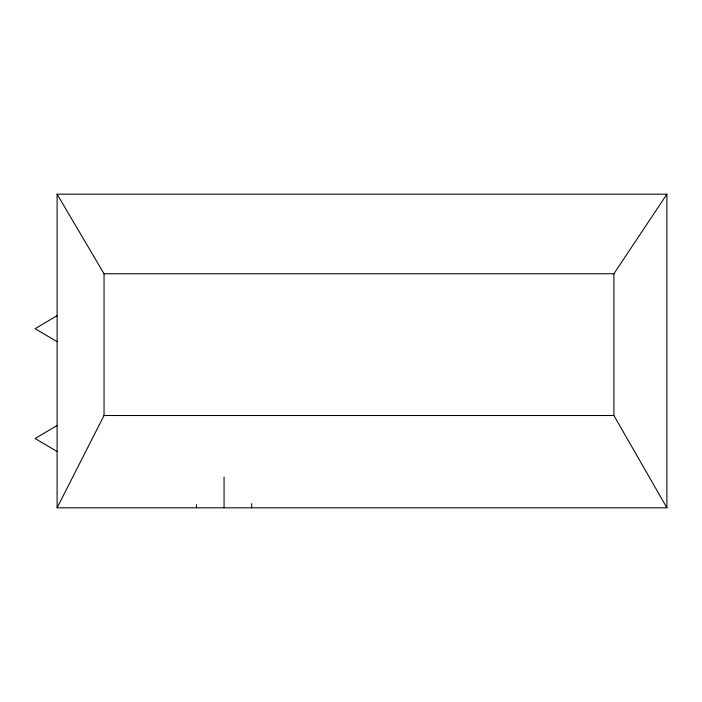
<?xml version="1.0" encoding="UTF-8"?>
<svg xmlns="http://www.w3.org/2000/svg" width="702" height="702" viewBox="0 0 702 702"><rect width="100%" height="100%" fill="white"/><g stroke="black" fill="none" stroke-linecap="round" stroke-linejoin="round"><path stroke-width="1.05" d="M57.099 507.809L104.045 415.505L104.045 273.762L57.099 194.191L666.9 194.191L666.9 507.809L57.099 507.809L57.099 194.191M666.9 507.809L613.899 415.505L613.899 273.762L666.9 194.191M57.099 315.689L35.1 328.694L57.099 341.698M57.099 425.509L35.1 438.522L57.099 451.526M104.045 273.762L613.899 273.762M104.045 415.505L613.899 415.505M251.649 503.685L251.649 507.809M224.07 477.158L224.07 507.809M196.481 504.641L196.481 507.809"/></g></svg>
